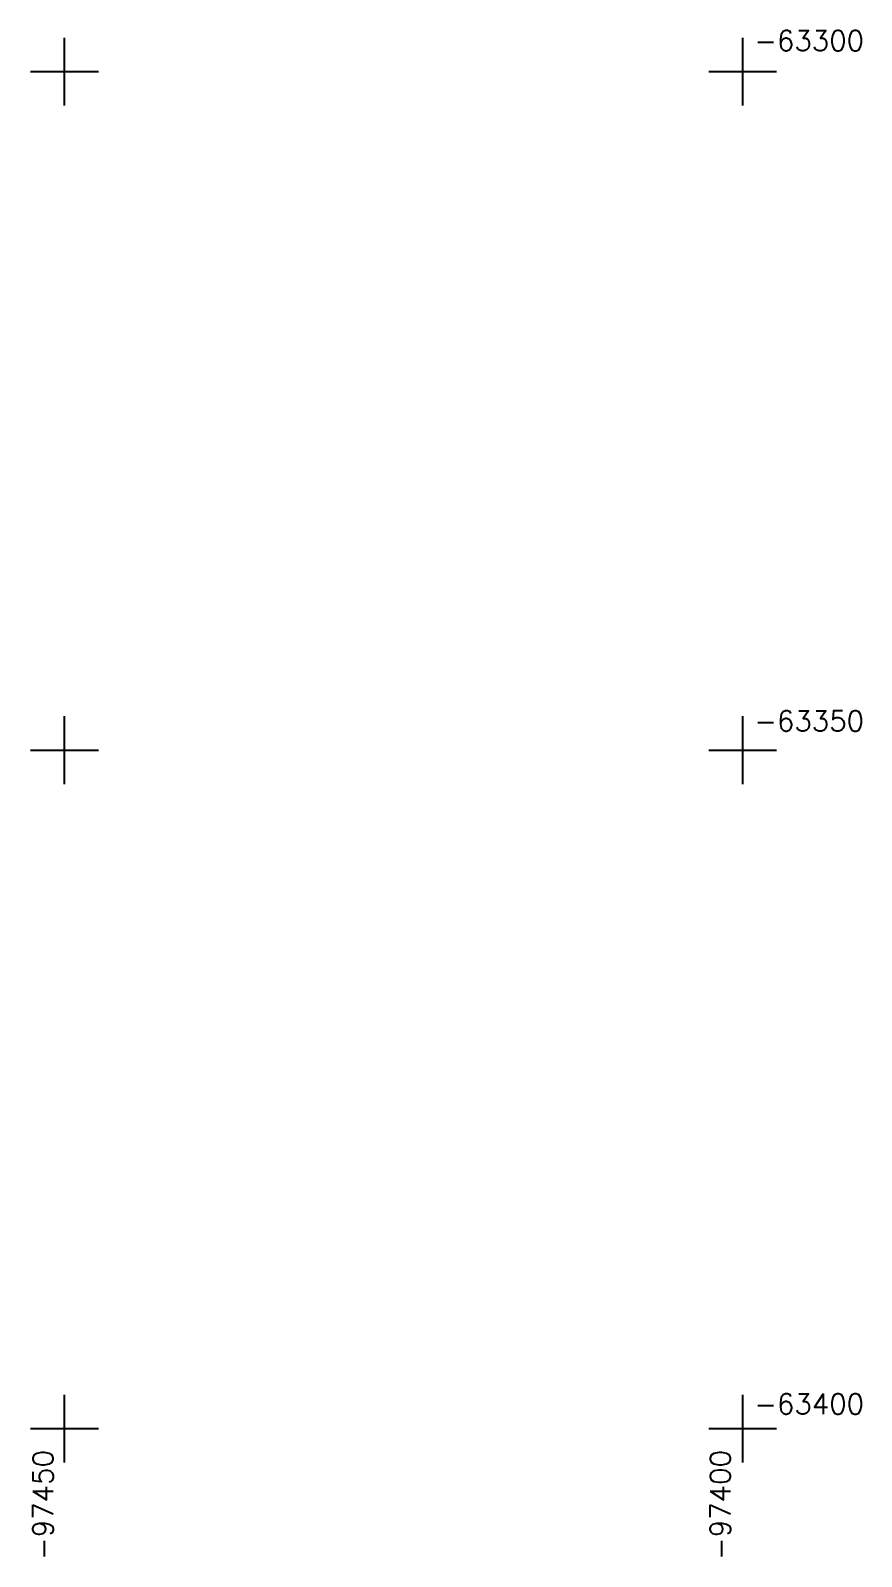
# Model space of a CAD drawing. Header units: metres. Extents: x -97560 to -97391, y -63420 to -63282.
# Drawn here: x -97452.5 to -97391.2, y -63409.4 to -63297 of the extents above; entities that cross this region are included whole.
import ezdxf

# ---------------------------------------------------------------- set-up
doc = ezdxf.new("R2010")
doc.units = ezdxf.units.M
doc.header["$LTSCALE"] = 0.03
doc.layers.add('MALHA DE COORDENADAS', color=7, linetype='CONTINUOUS')
doc.styles.add('T18', font='simplex.shx', dxfattribs={"height": 0.9})

msp = doc.modelspace()

# ---------------------------------------------------------------- linework, layer by layer
at = {"layer": 'MALHA DE COORDENADAS'}
for p, q in [((-97450, -63302.5), (-97450, -63297.5)), ((-97400, -63302.5), (-97400, -63297.5)), ((-97452.5, -63300), (-97447.5, -63300)), ((-97402.5, -63300), (-97397.5, -63300)), ((-97450, -63350), (-97450, -63347.5)), ((-97400, -63350), (-97400, -63347.5)), ((-97452.5, -63350), (-97447.5, -63350)), ((-97452.5, -63350), (-97447.5, -63350)), ((-97450, -63352.5), (-97450, -63350)), ((-97402.5, -63350), (-97397.5, -63350)), ((-97402.5, -63350), (-97397.5, -63350)), ((-97400, -63352.5), (-97400, -63350)), ((-97450, -63402.5), (-97450, -63397.5)), ((-97400, -63402.5), (-97400, -63397.5)), ((-97452.5, -63400), (-97447.5, -63400)), ((-97402.5, -63400), (-97397.5, -63400))]:
    msp.add_line(p, q, dxfattribs=at)

# ---------------------------------------------------------------- texts
at = {"layer": 'MALHA DE COORDENADAS', "style": 'T18'}
for s, p in [('-63300', (-97399.15, -63298.47)), ('-63350', (-97399.15, -63348.6)), ('-63400', (-97399.15, -63398.93))]:
    msp.add_text(s, height=1.5, dxfattribs=at).set_placement(p)
for s, p in [('-97450', (-97450.83, -63409.68)), ('-97400', (-97400.91, -63409.68))]:
    msp.add_text(s, height=1.5, rotation=90, dxfattribs=at).set_placement(p)

doc.saveas('drawing.dxf')
